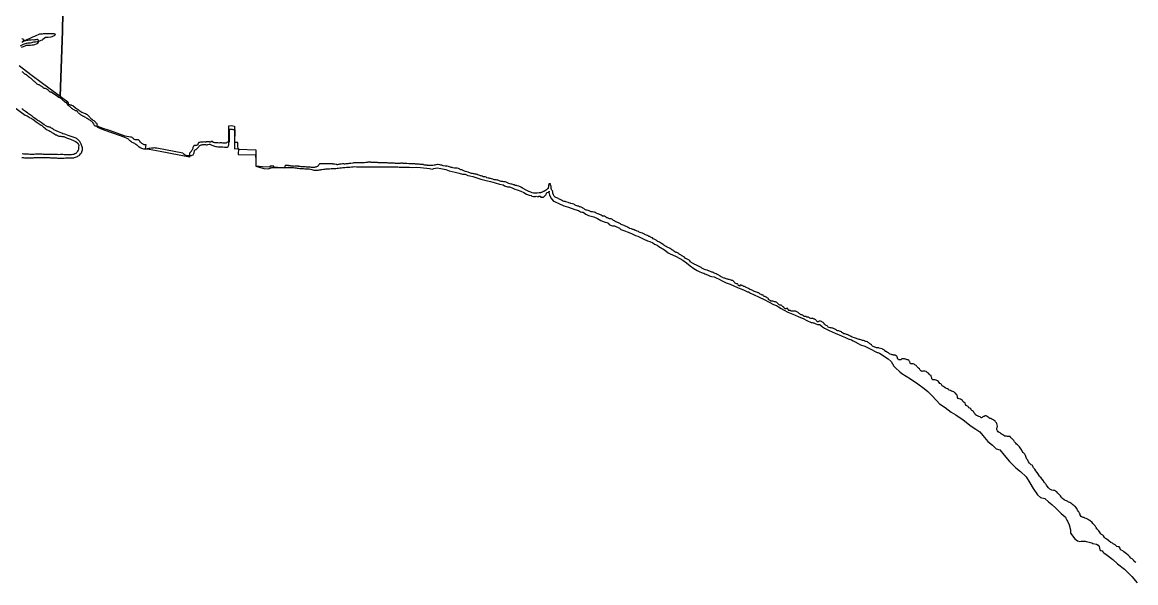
# Model space of a CAD drawing. Extents: x 0 to 800, y 146 to 730.
# Drawn here: x 288.4 to 364.2, y 226.7 to 264.9 of the extents above; entities that cross this region are included whole.
import ezdxf

# ---------------------------------------------------------------- set-up
doc = ezdxf.new("R2010")
doc.units = 0
doc.layers.get('0').update_dxf_attribs({"linetype": 'CONTINUOUS'})

msp = doc.modelspace()

# ---------------------------------------------------------------- linework, layer by layer
at = {"color": 1}
for points in [[(291.903125, 308.134375), (291.734375, 298.84375), (291.646875, 293.990625), (291.565625, 289.559375), (291.396875, 280.2625), (291.15, 266.753125), (291.109375, 264.30625), (290.94375, 259.828125), (289.753125, 260.725), (288.959375, 261.309375), (288.146875, 261.921875)], [(364.2375, 228.0625), (364.175, 228.10625), (364.10625, 228.203125), (364.059375, 228.25), (363.9875, 228.30625), (363.90625, 228.365625), (363.828125, 228.45), (363.74375, 228.53125), (363.721875, 228.571875), (363.603125, 228.646875), (363.515625, 228.725), (363.421875, 228.8), (363.35625, 228.853125), (363.2375, 228.9125), (363.178125, 228.984375), (363.175, 229.034375), (363.165625, 229.053125), (363.09375, 229.121875), (363.0375, 229.1375), (362.946875, 229.15625), (362.859375, 229.240625), (362.828125, 229.26875), (362.7375, 229.3125), (362.696875, 229.3375), (362.640625, 229.375), (362.528125, 229.434375), (362.428125, 229.528125), (362.3875, 229.565625), (362.296875, 229.628125), (362.21875, 229.678125), (362.171875, 229.70625), (362.109375, 229.7625), (362.040625, 229.89375), (361.984375, 229.934375), (361.9, 229.98125), (361.8625, 230.028125), (361.8, 230.084375), (361.753125, 230.153125), (361.715625, 230.234375), (361.63125, 230.3125), (361.56875, 230.365625), (361.559375, 230.425), (361.51875, 230.484375), (361.5, 230.528125), (361.4625, 230.565625), (361.36875, 230.653125), (361.309375, 230.728125), (361.2625, 230.79375), (361.115625, 230.91875), (361.025, 230.975), (360.953125, 231.028125), (360.859375, 231.05625), (360.771875, 231.09375), (360.728125, 231.125), (360.653125, 231.14375), (360.5875, 231.159375), (360.525, 231.203125), (360.45625, 231.2875), (360.4375, 231.35), (360.390625, 231.428125), (360.346875, 231.5125), (360.30625, 231.571875), (360.271875, 231.6375), (360.2125, 231.746875), (360.125, 231.853125), (360.06875, 231.909375), (360.00625, 231.95), (359.9375, 231.996875), (359.86875, 232.071875), (359.740625, 232.153125), (359.659375, 232.184375), (359.6, 232.21875), (359.5125, 232.259375), (359.440625, 232.296875), (359.35625, 232.328125), (359.240625, 232.41875), (359.18125, 232.484375), (359.15625, 232.53125), (359.10625, 232.6), (359.05625, 232.65625), (358.96875, 232.75), (358.934375, 232.8), (358.846875, 232.875), (358.76875, 232.928125), (358.7, 232.96875), (358.625, 232.984375), (358.51875, 233.00625), (358.4625, 233.021875), (358.36875, 233.0625), (358.35, 233.09375), (358.278125, 233.165625), (358.196875, 233.26875), (358.159375, 233.3375), (358.125, 233.3875), (358.0875, 233.421875), (358.06875, 233.45), (358.028125, 233.5), (357.9875, 233.528125), (357.9375, 233.6375), (357.85625, 233.75), (357.759375, 233.859375), (357.703125, 233.9125), (357.671875, 233.95), (357.603125, 234.065625), (357.5625, 234.14375), (357.521875, 234.2), (357.48125, 234.234375), (357.453125, 234.28125), (357.428125, 234.3125), (357.353125, 234.421875), (357.328125, 234.44375), (357.2875, 234.50625), (357.26875, 234.528125), (357.234375, 234.575), (357.215625, 234.63125), (357.196875, 234.68125), (357.165625, 234.7), (357.10625, 234.734375), (357.0875, 234.74375), (356.990625, 234.828125), (356.934375, 234.934375), (356.871875, 235.03125), (356.821875, 235.115625), (356.778125, 235.228125), (356.746875, 235.29375), (356.725, 235.36875), (356.66875, 235.446875), (356.56875, 235.56875), (356.496875, 235.6625), (356.46875, 235.728125), (356.36875, 235.88125), (356.3125, 235.95625), (356.23125, 236.053125), (356.171875, 236.090625), (356.109375, 236.1375), (356.053125, 236.2125), (356.003125, 236.259375), (355.971875, 236.303125), (355.9375, 236.371875), (355.875, 236.421875), (355.8375, 236.46875), (355.778125, 236.534375), (355.725, 236.571875), (355.68125, 236.646875), (355.65, 236.653125), (355.5375, 236.6625), (355.484375, 236.665625), (355.434375, 236.671875), (355.384375, 236.671875), (355.309375, 236.68125), (355.234375, 236.721875), (355.1875, 236.759375), (355.125, 236.790625), (355.071875, 236.834375), (355.01875, 236.871875), (354.996875, 236.9), (354.921875, 236.9375), (354.865625, 236.975), (354.8125, 237.040625), (354.790625, 237.090625), (354.778125, 237.14375), (354.778125, 237.203125), (354.8, 237.28125), (354.803125, 237.315625), (354.8125, 237.353125), (354.784375, 237.45625), (354.7625, 237.54375), (354.753125, 237.59375), (354.73125, 237.61875), (354.68125, 237.665625), (354.646875, 237.696875), (354.590625, 237.75), (354.54375, 237.78125), (354.48125, 237.815625), (354.434375, 237.8375), (354.353125, 237.875), (354.2875, 237.89375), (354.2125, 237.934375), (354.196875, 237.96875), (354.178125, 237.971875), (354.11875, 238.009375), (354.084375, 238.0375), (354.03125, 238.0625), (353.95625, 238.05625), (353.9, 238.028125), (353.859375, 238.009375), (353.803125, 237.9875), (353.778125, 237.95), (353.728125, 237.93125), (353.7, 237.921875), (353.68125, 237.940625), (353.621875, 237.9875), (353.546875, 238.01875), (353.44375, 238.0625), (353.3875, 238.08125), (353.321875, 238.1375), (353.2875, 238.196875), (353.221875, 238.2625), (353.203125, 238.3), (353.175, 238.35), (353.128125, 238.396875), (353.059375, 238.43125), (353.028125, 238.471875), (352.990625, 238.534375), (352.93125, 238.58125), (352.86875, 238.609375), (352.821875, 238.690625), (352.778125, 238.728125), (352.684375, 238.771875), (352.634375, 238.846875), (352.6125, 238.925), (352.609375, 238.95), (352.534375, 238.98125), (352.475, 239.028125), (352.453125, 239.06875), (352.41875, 239.103125), (352.36875, 239.15), (352.296875, 239.190625), (352.209375, 239.21875), (352.1375, 239.25625), (352.090625, 239.31875), (352.0875, 239.3875), (352.06875, 239.4375), (352.0625, 239.475), (351.990625, 239.546875), (351.959375, 239.603125), (351.9125, 239.64375), (351.834375, 239.696875), (351.765625, 239.728125), (351.684375, 239.75625), (351.60625, 239.79375), (351.525, 239.815625), (351.478125, 239.853125), (351.415625, 239.909375), (351.346875, 239.934375), (351.25625, 239.971875), (351.1375, 240.05625), (351.040625, 240.115625), (351.021875, 240.165625), (351.009375, 240.190625), (350.95, 240.246875), (350.8875, 240.26875), (350.79375, 240.409375), (350.715625, 240.4625), (350.6375, 240.49375), (350.56875, 240.509375), (350.490625, 240.5125), (350.41875, 240.521875), (350.35, 240.58125), (350.33125, 240.65625), (350.321875, 240.703125), (350.296875, 240.75625), (350.284375, 240.80625), (350.234375, 240.840625), (350.1625, 240.9125), (350.103125, 240.975), (350.028125, 241.0125), (349.99375, 241.04375), (349.953125, 241.08125), (349.865625, 241.10625), (349.728125, 241.10625), (349.665625, 241.0875), (349.584375, 241.128125), (349.5375, 241.175), (349.51875, 241.21875), (349.496875, 241.2625), (349.440625, 241.309375), (349.3625, 241.390625), (349.325, 241.43125), (349.3, 241.465625), (349.2625, 241.496875), (349.234375, 241.521875), (349.184375, 241.553125), (349.14375, 241.58125), (349.05625, 241.609375), (348.996875, 241.60625), (348.934375, 241.6), (348.890625, 241.609375), (348.859375, 241.659375), (348.865625, 241.6875), (348.846875, 241.721875), (348.84375, 241.74375), (348.821875, 241.778125), (348.7875, 241.825), (348.7625, 241.853125), (348.734375, 241.875), (348.69375, 241.88125), (348.65625, 241.89375), (348.61875, 241.909375), (348.559375, 241.921875), (348.521875, 241.934375), (348.471875, 241.95), (348.43125, 241.953125), (348.375, 241.959375), (348.31875, 241.95), (348.2875, 241.940625), (348.259375, 241.9125), (348.2375, 241.89375), (348.146875, 241.88125), (348.075, 241.890625), (348.040625, 241.91875), (348.01875, 241.95), (348.00625, 241.978125), (348, 242.009375), (347.9875, 242.084375), (347.94375, 242.1375), (347.9, 242.165625), (347.846875, 242.19375), (347.796875, 242.196875), (347.7375, 242.20625), (347.69375, 242.215625), (347.640625, 242.23125), (347.58125, 242.25), (347.509375, 242.259375), (347.459375, 242.28125), (347.4375, 242.309375), (347.4, 242.33125), (347.390625, 242.353125), (347.340625, 242.384375), (347.315625, 242.39375), (347.25625, 242.425), (347.21875, 242.44375), (347.190625, 242.459375), (347.140625, 242.490625), (347.13125, 242.525), (347.109375, 242.5375), (347.075, 242.565625), (347.03125, 242.590625), (346.984375, 242.6125), (346.946875, 242.63125), (346.846875, 242.665625), (346.75625, 242.678125), (346.7, 242.69375), (346.628125, 242.696875), (346.56875, 242.7125), (346.515625, 242.725), (346.459375, 242.75), (346.403125, 242.771875), (346.346875, 242.790625), (346.3, 242.81875), (346.253125, 242.859375), (346.221875, 242.90625), (346.16875, 242.94375), (346.115625, 242.978125), (346.0875, 243.00625), (346.04375, 243.053125), (346, 243.075), (345.946875, 243.10625), (345.871875, 243.13125), (345.83125, 243.14375), (345.784375, 243.1625), (345.75, 243.171875), (345.684375, 243.190625), (345.646875, 243.196875), (345.61875, 243.20625), (345.559375, 243.21875), (345.490625, 243.24375), (345.425, 243.265625), (345.378125, 243.275), (345.309375, 243.303125), (345.259375, 243.3125), (345.196875, 243.346875), (345.13125, 243.365625), (345.075, 243.384375), (344.921875, 243.425), (344.846875, 243.471875), (344.790625, 243.490625), (344.746875, 243.51875), (344.7125, 243.53125), (344.659375, 243.565625), (344.640625, 243.578125), (344.60625, 243.59375), (344.575, 243.60625), (344.528125, 243.615625), (344.48125, 243.63125), (344.409375, 243.65), (344.35, 243.6625), (344.315625, 243.6875), (344.25625, 243.725), (344.2125, 243.75625), (344.18125, 243.784375), (344.11875, 243.809375), (344.053125, 243.840625), (344.003125, 243.85), (343.96875, 243.85), (343.925, 243.8625), (343.871875, 243.890625), (343.834375, 243.915625), (343.775, 243.94375), (343.73125, 243.971875), (343.684375, 244), (343.64375, 244.021875), (343.59375, 244.0375), (343.553125, 244.046875), (343.471875, 244.059375), (343.41875, 244.065625), (343.34375, 244.084375), (343.284375, 244.103125), (343.25625, 244.14375), (343.234375, 244.171875), (343.21875, 244.196875), (343.134375, 244.221875), (343.109375, 244.246875), (343.08125, 244.26875), (343.059375, 244.2875), (343.028125, 244.30625), (343.009375, 244.325), (342.996875, 244.359375), (342.96875, 244.40625), (342.94375, 244.4375), (342.85, 244.475), (342.815625, 244.490625), (342.7625, 244.509375), (342.73125, 244.521875), (342.69375, 244.521875), (342.6625, 244.51875), (342.628125, 244.490625), (342.596875, 244.475), (342.575, 244.471875), (342.5375, 244.484375), (342.49375, 244.51875), (342.48125, 244.546875), (342.4625, 244.56875), (342.440625, 244.60625), (342.3875, 244.628125), (342.36875, 244.653125), (342.33125, 244.6625), (342.2875, 244.671875), (342.24375, 244.690625), (342.2, 244.7), (342.153125, 244.703125), (342.1, 244.709375), (342.021875, 244.721875), (341.99375, 244.75), (341.96875, 244.778125), (341.9375, 244.803125), (341.890625, 244.796875), (341.85, 244.796875), (341.825, 244.803125), (341.809375, 244.8125), (341.790625, 244.821875), (341.76875, 244.834375), (341.740625, 244.83125), (341.7, 244.83125), (341.66875, 244.840625), (341.634375, 244.84375), (341.61875, 244.859375), (341.59375, 244.8875), (341.565625, 244.909375), (341.546875, 244.934375), (341.525, 244.9375), (341.484375, 244.946875), (341.446875, 244.95625), (341.3875, 244.984375), (341.340625, 245.021875), (341.303125, 245.053125), (341.240625, 245.109375), (341.1875, 245.1375), (341.15, 245.15625), (341.090625, 245.184375), (341.040625, 245.190625), (340.99375, 245.19375), (340.946875, 245.190625), (340.8375, 245.190625), (340.796875, 245.19375), (340.7625, 245.209375), (340.740625, 245.23125), (340.715625, 245.246875), (340.69375, 245.246875), (340.66875, 245.240625), (340.621875, 245.25), (340.596875, 245.25625), (340.578125, 245.278125), (340.5625, 245.2875), (340.546875, 245.3125), (340.5375, 245.334375), (340.528125, 245.359375), (340.51875, 245.371875), (340.48125, 245.390625), (340.45, 245.4), (340.434375, 245.390625), (340.421875, 245.378125), (340.390625, 245.35625), (340.3625, 245.35625), (340.35, 245.36875), (340.328125, 245.38125), (340.303125, 245.4), (340.2875, 245.41875), (340.284375, 245.440625), (340.240625, 245.475), (340.23125, 245.4875), (340.175, 245.521875), (340.140625, 245.540625), (340.1125, 245.58125), (340.08125, 245.6), (340.046875, 245.6), (339.971875, 245.615625), (339.9375, 245.6375), (339.875, 245.7), (339.825, 245.753125), (339.778125, 245.8), (339.725, 245.825), (339.69375, 245.8375), (339.646875, 245.8375), (339.565625, 245.853125), (339.509375, 245.871875), (339.440625, 245.884375), (339.378125, 245.89375), (339.346875, 245.909375), (339.2875, 245.940625), (339.234375, 245.96875), (339.20625, 245.996875), (339.20625, 246.05), (339.203125, 246.071875), (339.109375, 246.11875), (339.071875, 246.146875), (339.059375, 246.159375), (339.015625, 246.175), (338.978125, 246.19375), (338.959375, 246.20625), (338.94375, 246.20625), (338.9125, 246.2125), (338.878125, 246.240625), (338.84375, 246.28125), (338.828125, 246.296875), (338.778125, 246.315625), (338.725, 246.325), (338.7, 246.346875), (338.653125, 246.365625), (338.615625, 246.390625), (338.571875, 246.421875), (338.53125, 246.440625), (338.503125, 246.4625), (338.45625, 246.484375), (338.396875, 246.49375), (338.334375, 246.515625), (338.2625, 246.534375), (338.2125, 246.5625), (338.196875, 246.575), (338.1375, 246.6125), (338.075, 246.6375), (338.034375, 246.65625), (337.965625, 246.684375), (337.921875, 246.703125), (337.846875, 246.74375), (337.8, 246.771875), (337.69375, 246.825), (337.65625, 246.840625), (337.584375, 246.875), (337.553125, 246.8875), (337.525, 246.89375), (337.496875, 246.90625), (337.434375, 246.921875), (337.4125, 246.94375), (337.365625, 246.9625), (337.3375, 246.971875), (337.3, 246.9875), (337.278125, 246.978125), (337.2625, 246.959375), (337.275, 246.921875), (337.246875, 246.90625), (337.209375, 246.921875), (337.16875, 246.940625), (337.14375, 246.96875), (337.128125, 247.00625), (337.134375, 247.028125), (337.109375, 247.05625), (337.0875, 247.065625), (337.065625, 247.071875), (337.025, 247.075), (336.9875, 247.084375), (336.946875, 247.1), (336.91875, 247.121875), (336.89375, 247.159375), (336.875, 247.20625), (336.8375, 247.234375), (336.784375, 247.29375), (336.728125, 247.303125), (336.709375, 247.303125), (336.659375, 247.31875), (336.596875, 247.33125), (336.528125, 247.35), (336.475, 247.36875), (336.434375, 247.384375), (336.3875, 247.384375), (336.321875, 247.40625), (336.278125, 247.425), (336.228125, 247.45), (336.18125, 247.4625), (336.13125, 247.478125), (336.096875, 247.4875), (336.034375, 247.509375), (335.975, 247.553125), (335.940625, 247.58125), (335.91875, 247.59375), (335.890625, 247.615625), (335.85625, 247.634375), (335.821875, 247.659375), (335.7875, 247.671875), (335.703125, 247.70625), (335.64375, 247.746875), (335.578125, 247.765625), (335.515625, 247.790625), (335.434375, 247.828125), (335.4, 247.85), (335.340625, 247.865625), (335.296875, 247.884375), (335.25, 247.903125), (335.1875, 247.93125), (335.15, 247.94375), (335.128125, 247.95), (335.025, 247.990625), (334.928125, 248.009375), (334.853125, 248.0375), (334.796875, 248.059375), (334.75625, 248.078125), (334.715625, 248.10625), (334.671875, 248.140625), (334.628125, 248.178125), (334.5875, 248.2), (334.484375, 248.246875), (334.434375, 248.271875), (334.34375, 248.31875), (334.3, 248.346875), (334.253125, 248.359375), (334.2, 248.378125), (334.1375, 248.40625), (334.1125, 248.434375), (334.03125, 248.471875), (333.990625, 248.503125), (333.9625, 248.528125), (333.925, 248.55), (333.896875, 248.575), (333.846875, 248.625), (333.821875, 248.653125), (333.8, 248.671875), (333.753125, 248.690625), (333.671875, 248.7375), (333.61875, 248.771875), (333.565625, 248.8), (333.53125, 248.825), (333.478125, 248.871875), (333.45, 248.9), (333.40625, 248.928125), (333.365625, 248.94375), (333.30625, 248.971875), (333.2875, 248.99375), (333.25625, 249.021875), (333.209375, 249.0375), (333.165625, 249.065625), (333.13125, 249.084375), (333.090625, 249.125), (333.053125, 249.146875), (333.00625, 249.175), (332.971875, 249.190625), (332.921875, 249.203125), (332.825, 249.25625), (332.76875, 249.284375), (332.740625, 249.30625), (332.728125, 249.33125), (332.65625, 249.371875), (332.628125, 249.390625), (332.575, 249.425), (332.509375, 249.465625), (332.421875, 249.5125), (332.303125, 249.5625), (332.23125, 249.6), (332.15625, 249.646875), (332.125, 249.671875), (332.09375, 249.690625), (332.06875, 249.703125), (332.034375, 249.740625), (331.921875, 249.80625), (331.890625, 249.834375), (331.846875, 249.86875), (331.7875, 249.903125), (331.74375, 249.921875), (331.68125, 249.95625), (331.6375, 249.984375), (331.609375, 250.00625), (331.553125, 250.04375), (331.5125, 250.071875), (331.41875, 250.10625), (331.359375, 250.134375), (331.3, 250.2), (331.221875, 250.23125), (331.190625, 250.246875), (331.1375, 250.271875), (331.115625, 250.2875), (331.0625, 250.296875), (331.0125, 250.3375), (330.965625, 250.365625), (330.896875, 250.390625), (330.83125, 250.403125), (330.78125, 250.428125), (330.75625, 250.45), (330.715625, 250.46875), (330.66875, 250.503125), (330.634375, 250.5125), (330.54375, 250.534375), (330.475, 250.5625), (330.403125, 250.596875), (330.3625, 250.625), (330.253125, 250.665625), (330.1625, 250.696875), (330.121875, 250.7125), (330.053125, 250.74375), (330.003125, 250.759375), (329.96875, 250.778125), (329.88125, 250.80625), (329.771875, 250.846875), (329.725, 250.871875), (329.65, 250.909375), (329.60625, 250.921875), (329.575, 250.95), (329.521875, 250.975), (329.478125, 251), (329.40625, 251.025), (329.371875, 251.046875), (329.31875, 251.071875), (329.246875, 251.084375), (329.171875, 251.11875), (329.121875, 251.159375), (329.075, 251.178125), (329.025, 251.20625), (328.88125, 251.26875), (328.840625, 251.290625), (328.740625, 251.3375), (328.7125, 251.365625), (328.646875, 251.39375), (328.61875, 251.4125), (328.584375, 251.440625), (328.53125, 251.471875), (328.484375, 251.4875), (328.425, 251.496875), (328.384375, 251.50625), (328.325, 251.525), (328.2375, 251.5625), (328.184375, 251.575), (328.14375, 251.603125), (328.096875, 251.628125), (328.03125, 251.66875), (327.909375, 251.6875), (327.871875, 251.70625), (327.8, 251.740625), (327.725, 251.784375), (327.69375, 251.79375), (327.60625, 251.83125), (327.58125, 251.846875), (327.475, 251.8875), (327.390625, 251.921875), (327.35, 251.940625), (327.3, 251.95), (327.228125, 251.978125), (327.134375, 251.98125), (327.075, 252), (327.028125, 252.015625), (326.98125, 252.0375), (326.928125, 252.0625), (326.84375, 252.08125), (326.796875, 252.09375), (326.75, 252.11875), (326.70625, 252.140625), (326.621875, 252.196875), (326.55625, 252.234375), (326.528125, 252.253125), (326.4875, 252.265625), (326.45625, 252.284375), (326.384375, 252.3125), (326.328125, 252.321875), (326.259375, 252.35), (326.209375, 252.359375), (326.140625, 252.384375), (326.0875, 252.403125), (326.028125, 252.434375), (325.990625, 252.471875), (325.95, 252.5), (325.846875, 252.528125), (325.753125, 252.55), (325.6875, 252.575), (325.615625, 252.584375), (325.5625, 252.60625), (325.403125, 252.659375), (325.35, 252.671875), (325.278125, 252.6875), (325.221875, 252.70625), (325.178125, 252.725), (325.109375, 252.7625), (325.021875, 252.809375), (324.98125, 252.83125), (324.9125, 252.86875), (324.853125, 252.9), (324.79375, 252.928125), (324.71875, 252.953125), (324.684375, 252.984375), (324.615625, 253.05), (324.575, 253.096875), (324.553125, 253.140625), (324.534375, 253.190625), (324.509375, 253.228125), (324.5125, 253.25625), (324.50625, 253.290625), (324.50625, 253.34375), (324.5, 253.38125), (324.484375, 253.409375), (324.453125, 253.4625), (324.434375, 253.503125), (324.4125, 253.55625), (324.4125, 253.6125), (324.40625, 253.65), (324.403125, 253.71875), (324.384375, 253.76875), (324.359375, 253.775), (324.35625, 253.8875), (324.24375, 253.88125), (324.228125, 253.778125), (324.215625, 253.765625), (324.2125, 253.709375), (324.215625, 253.675), (324.203125, 253.621875), (324.190625, 253.575), (324.153125, 253.5375), (324.1125, 253.49375), (324.0875, 253.471875), (323.9375, 253.3875), (323.9125, 253.3625), (323.865625, 253.35), (323.825, 253.334375), (323.78125, 253.321875), (323.74375, 253.303125), (323.703125, 253.2875), (323.675, 253.275), (323.609375, 253.271875), (323.5875, 253.2625), (323.45, 253.246875), (323.403125, 253.2375), (323.340625, 253.24375), (323.25, 253.246875), (323.19375, 253.246875), (323.115625, 253.271875), (323.06875, 253.29375), (323.01875, 253.315625), (322.940625, 253.334375), (322.878125, 253.359375), (322.828125, 253.38125), (322.75, 253.41875), (322.70625, 253.446875), (322.6125, 253.49375), (322.5875, 253.5125), (322.546875, 253.53125), (322.490625, 253.575), (322.45625, 253.603125), (322.409375, 253.615625), (322.3375, 253.65), (322.303125, 253.671875), (322.234375, 253.70625), (322.196875, 253.721875), (322.171875, 253.73125), (322.096875, 253.75), (322.05, 253.759375), (322.00625, 253.765625), (321.965625, 253.76875), (321.94375, 253.76875), (321.884375, 253.80625), (321.853125, 253.821875), (321.825, 253.825), (321.7875, 253.84375), (321.725, 253.853125), (321.678125, 253.86875), (321.515625, 253.909375), (321.425, 253.9625), (321.3875, 253.975), (321.3375, 253.99375), (321.26875, 254.0125), (321.18125, 254.021875), (321.1125, 254.03125), (321.00625, 254.046875), (320.934375, 254.06875), (320.890625, 254.08125), (320.834375, 254.1), (320.778125, 254.125), (320.740625, 254.1375), (320.71875, 254.14375), (320.65625, 254.146875), (320.609375, 254.153125), (320.546875, 254.1625), (320.5125, 254.165625), (320.46875, 254.175), (320.425, 254.190625), (320.328125, 254.221875), (320.2625, 254.240625), (320.221875, 254.25), (320.16875, 254.265625), (320.109375, 254.278125), (320.009375, 254.303125), (319.984375, 254.33125), (319.9, 254.353125), (319.859375, 254.36875), (319.765625, 254.371875), (319.690625, 254.396875), (319.6375, 254.41875), (319.596875, 254.43125), (319.53125, 254.459375), (319.478125, 254.478125), (319.409375, 254.496875), (319.3875, 254.5125), (319.346875, 254.525), (319.28125, 254.540625), (319.23125, 254.55), (319.146875, 254.559375), (319.1, 254.571875), (319.053125, 254.58125), (318.96875, 254.590625), (318.915625, 254.60625), (318.859375, 254.628125), (318.79375, 254.646875), (318.75, 254.671875), (318.653125, 254.69375), (318.5625, 254.728125), (318.503125, 254.75), (318.45625, 254.778125), (318.4, 254.8), (318.321875, 254.828125), (318.253125, 254.846875), (318.2125, 254.865625), (318.178125, 254.88125), (318.084375, 254.921875), (318.003125, 254.940625), (317.925, 254.95), (317.85625, 254.95625), (317.809375, 254.959375), (317.696875, 254.978125), (317.65, 254.9875), (317.58125, 255.003125), (317.540625, 255.015625), (317.475, 255.040625), (317.459375, 255.05), (317.4, 255.06875), (317.321875, 255.078125), (317.24375, 255.090625), (317.178125, 255.096875), (317.053125, 255.115625), (316.94375, 255.146875), (316.88125, 255.159375), (316.825, 255.178125), (316.7, 255.19375), (316.65, 255.19375), (316.553125, 255.175), (316.4875, 255.1625), (316.425, 255.146875), (316.3375, 255.1375), (316.26875, 255.128125), (316.196875, 255.128125), (316.134375, 255.134375), (316.05, 255.1375), (315.978125, 255.14375), (315.953125, 255.146875), (315.9, 255.15), (315.853125, 255.15625), (315.778125, 255.165625), (315.709375, 255.175), (315.69375, 255.190625), (315.615625, 255.196875), (315.55, 255.2), (315.46875, 255.20625), (315.403125, 255.221875), (315.321875, 255.225), (315.221875, 255.23125), (315.165625, 255.234375), (315.121875, 255.240625), (314.996875, 255.24375), (314.79375, 255.24375), (314.7125, 255.25), (314.559375, 255.259375), (314.4375, 255.259375), (314.36875, 255.2625), (314.325, 255.278125), (314.278125, 255.28125), (314.221875, 255.290625), (314.153125, 255.290625), (314.10625, 255.278125), (314.071875, 255.278125), (313.984375, 255.259375), (313.853125, 255.26875), (313.7875, 255.271875), (313.734375, 255.28125), (313.6875, 255.2875), (313.6125, 255.2875), (313.521875, 255.28125), (313.478125, 255.2875), (313.428125, 255.290625), (313.390625, 255.296875), (313.2875, 255.296875), (313.2375, 255.30625), (313.2125, 255.309375), (313.165625, 255.309375), (313.109375, 255.315625), (313.084375, 255.31875), (313.01875, 255.315625), (312.93125, 255.325), (312.828125, 255.325), (312.765625, 255.31875), (312.621875, 255.31875), (312.571875, 255.328125), (312.51875, 255.328125), (312.44375, 255.334375), (312.384375, 255.3375), (312.315625, 255.3375), (312.240625, 255.346875), (312.1625, 255.3375), (312.14375, 255.346875), (312.109375, 255.353125), (312.0625, 255.3625), (312.009375, 255.3625), (311.959375, 255.35625), (311.921875, 255.353125), (311.871875, 255.34375), (311.846875, 255.334375), (311.771875, 255.328125), (311.69375, 255.325), (311.646875, 255.31875), (311.596875, 255.315625), (311.528125, 255.315625), (311.45625, 255.31875), (311.284375, 255.31875), (311.23125, 255.315625), (311.165625, 255.31875), (311.0125, 255.31875), (310.94375, 255.309375), (310.89375, 255.296875), (310.74375, 255.271875), (310.675, 255.26875), (310.60625, 255.2625), (310.553125, 255.25), (310.471875, 255.24375), (310.40625, 255.240625), (310.35, 255.225), (310.3125, 255.234375), (310.28125, 255.25), (310.24375, 255.24375), (310.175, 255.240625), (310.0875, 255.23125), (310.040625, 255.225), (309.984375, 255.215625), (309.934375, 255.196875), (309.884375, 255.19375), (309.840625, 255.184375), (309.821875, 255.184375), (309.790625, 255.190625), (309.746875, 255.203125), (309.671875, 255.215625), (309.60625, 255.221875), (309.53125, 255.234375), (309.496875, 255.24375), (309.4375, 255.253125), (309.35625, 255.25), (309.26875, 255.253125), (309.1375, 255.253125), (309.078125, 255.25), (309, 255.24375), (308.9, 255.24375), (308.85, 255.25), (308.8125, 255.24375), (308.76875, 255.24375), (308.728125, 255.25), (308.675, 255.253125), (308.65625, 255.253125), (308.6125, 255.25), (308.590625, 255.209375), (308.575, 255.175), (308.559375, 255.15), (308.528125, 255.115625), (308.490625, 255.08125), (308.471875, 255.059375), (308.41875, 255.05), (308.3625, 255.025), (308.325, 255.0125), (308.2875, 255.00625), (308.21875, 255.003125), (308.16875, 255.003125), (308.10625, 254.996875), (308.06875, 255.003125), (308.009375, 255.0125), (307.953125, 255.021875), (307.86875, 255.025), (307.803125, 255.021875), (307.78125, 255.025), (307.721875, 255.03125), (307.6875, 255.025), (307.640625, 255.03125), (307.615625, 255.040625), (307.58125, 255.04375), (307.50625, 255.040625), (307.421875, 255.04375), (307.371875, 255.05), (307.303125, 255.059375), (307.246875, 255.0625), (307.209375, 255.06875), (307.184375, 255.078125), (307.121875, 255.0875), (306.978125, 255.0875), (306.95, 255.08125), (306.93125, 255.08125), (306.884375, 255.071875), (306.8375, 255.078125), (306.78125, 255.08125), (306.73125, 255.08125), (306.696875, 255.0875), (306.64375, 255.1), (306.6125, 255.115625), (306.56875, 255.11875), (306.53125, 255.11875), (306.5, 255.125), (306.440625, 255.128125), (306.371875, 255.128125), (306.34375, 255.134375), (306.30625, 255.140625), (306.29375, 255.14375), (306.275, 255.128125), (306.275, 255.109375), (306.265625, 255.08125), (306.225, 254.946875), (305.540625, 255.0125), (305.5125, 255.025), (305.5, 255.053125), (305.509375, 255.0875), (305.25, 255.090625), (305.2, 255.025), (304.721875, 255.034375), (304.303125, 255.0875), (304.3125, 256.178125), (303.10625, 256.225), (303.046875, 256.403125), (303.05, 256.696875), (302.853125, 256.696875), (302.875, 257.546875), (302.85, 257.55625), (302.815625, 257.56875), (302.79375, 257.56875), (302.759375, 257.565625), (302.728125, 257.575), (302.684375, 257.584375), (302.6125, 257.578125), (302.571875, 257.584375), (302.49375, 257.584375), (302.484375, 257.578125), (302.46875, 257.56875), (302.453125, 256.734375), (302.40625, 256.734375), (302.346875, 256.725), (302.309375, 256.7125), (302.28125, 256.675), (302.240625, 256.659375), (302.20625, 256.65625), (302.184375, 256.65), (302.121875, 256.65625), (302.075, 256.65625), (302.0375, 256.659375), (301.95625, 256.675), (301.884375, 256.66875), (301.83125, 256.66875), (301.75, 256.6625), (301.684375, 256.66875), (301.646875, 256.66875), (301.58125, 256.675), (301.540625, 256.678125), (301.48125, 256.68125), (301.440625, 256.696875), (301.39375, 256.70625), (301.359375, 256.728125), (301.353125, 256.746875), (301.321875, 256.7625), (301.215625, 256.7625), (301.2125, 256.734375), (301.128125, 256.734375), (301.128125, 256.753125), (300.90625, 256.74375), (300.90625, 256.725), (300.809375, 256.71875), (300.809375, 256.74375), (300.7125, 256.725), (300.665625, 256.725), (300.634375, 256.71875), (300.559375, 256.725), (300.5, 256.715625), (300.45, 256.7125), (300.403125, 256.696875), (300.378125, 256.678125), (300.3625, 256.665625), (300.3375, 256.621875), (300.33125, 256.584375), (300.31875, 256.534375), (300.23125, 256.490625), (300.178125, 256.5), (300.140625, 256.496875), (300.096875, 256.496875), (300.078125, 256.4875), (300.05, 256.46875), (300.034375, 256.45), (300, 256.375), (299.990625, 256.35625), (299.984375, 256.31875), (299.978125, 256.290625), (299.9625, 256.253125), (299.940625, 256.203125), (299.921875, 256.165625), (299.884375, 256.1125), (299.865625, 256.084375), (299.83125, 256.04375), (299.8, 256.028125), (299.78125, 256.00625), (299.765625, 255.978125), (299.76875, 255.7125), (297.753125, 256.08125), (296.7625, 256.271875), (296.815625, 256.54375), (296.725, 256.546875), (296.68125, 256.553125), (296.625, 256.565625), (296.596875, 256.58125), (296.5625, 256.6), (296.521875, 256.63125), (296.49375, 256.65), (296.434375, 256.69375), (296.409375, 256.725), (296.384375, 256.78125), (296.36875, 256.803125), (296.31875, 256.85), (296.28125, 256.875), (296.175, 256.8875), (296.11875, 256.8875), (296.05625, 256.878125), (296.0125, 256.896875), (295.965625, 256.93125), (295.94375, 256.971875), (295.909375, 257), (295.853125, 257.034375), (295.809375, 257.0625), (295.790625, 257.075), (295.734375, 257.075), (295.378125, 257.125), (294.3125, 257.5125), (293.88125, 257.6625), (293.54375, 257.784375), (293.4625, 257.8375), (293.4875, 257.8875), (293.475, 257.925), (293.471875, 257.95625), (293.4625, 257.971875), (293.409375, 258.009375), (293.371875, 258.05), (293.353125, 258.09375), (293.303125, 258.134375), (293.259375, 258.178125), (293.20625, 258.209375), (293.140625, 258.25), (293.075, 258.284375), (293.03125, 258.33125), (292.99375, 258.3875), (292.971875, 258.41875), (292.95, 258.45625), (292.871875, 258.521875), (292.809375, 258.578125), (292.753125, 258.609375), (292.684375, 258.646875), (292.615625, 258.675), (292.55625, 258.7), (292.5, 258.71875), (292.41875, 258.75625), (292.353125, 258.7875), (292.290625, 258.84375), (292.23125, 258.9), (292.1875, 258.934375), (292.115625, 258.975), (292.0625, 259.003125), (291.9875, 259.05), (291.8125, 259.19375), (291.75, 259.221875), (291.709375, 259.246875), (291.659375, 259.25625), (291.609375, 259.26875), (291.55, 259.303125), (291.5125, 259.346875), (291.5125, 259.4125), (291.46875, 259.45), (291.028125, 259.765625), (290.94375, 259.828125), (291.109375, 264.30625), (291.15, 266.753125)], [(288.303125, 263.196875), (288.3875, 263.228125), (288.45, 263.25625), (288.5, 263.265625), (288.553125, 263.284375), (288.6625, 263.33125), (288.68125, 263.33125), (288.775, 263.34375), (288.9375, 263.34375), (289.040625, 263.353125), (289.140625, 263.371875), (289.23125, 263.3875), (289.34375, 263.434375), (289.425, 263.475), (289.48125, 263.5375), (289.4625, 263.58125), (289.471875, 263.628125), (289.471875, 263.6625), (289.44375, 263.703125), (289.41875, 263.71875), (289.3625, 263.71875), (289.296875, 263.7), (289.215625, 263.703125), (289.1625, 263.684375), (289.053125, 263.69375), (288.978125, 263.68125), (288.85, 263.671875), (288.753125, 263.653125), (288.64375, 263.646875), (288.53125, 263.653125), (288.45625, 263.65625), (288.44375, 263.68125), (288.446875, 263.7125), (288.41875, 263.75), (288.334375, 263.76875)], [(287.353125, 259.45), (288.571875, 258.565625), (288.69375, 258.5125), (288.7625, 258.475), (288.828125, 258.428125), (288.890625, 258.390625), (288.9625, 258.3625), (289.021875, 258.315625), (289.0875, 258.29375), (289.165625, 258.23125), (289.2125, 258.1875), (289.303125, 258.1125), (289.390625, 258.05625), (289.45, 258.009375), (289.525, 257.971875), (289.584375, 257.9375), (289.65, 257.890625), (289.709375, 257.85), (289.778125, 257.784375), (289.81875, 257.746875), (289.859375, 257.71875), (289.921875, 257.6875), (289.9375, 257.653125), (289.984375, 257.6125), (290.059375, 257.55625), (290.171875, 257.51875), (290.240625, 257.484375), (290.325, 257.425), (290.38125, 257.39375), (290.453125, 257.365625), (290.521875, 257.3125), (290.578125, 257.265625), (290.65, 257.234375), (290.703125, 257.215625), (290.7625, 257.178125), (290.821875, 257.153125), (290.865625, 257.134375), (290.928125, 257.13125), (291, 257.125), (291.059375, 257.121875), (291.115625, 257.10625), (291.134375, 257.115625), (291.190625, 257.1), (291.340625, 257.0375), (291.378125, 257.025), (291.58125, 256.9625), (291.6625, 256.925), (291.740625, 256.89375), (291.815625, 256.859375), (291.9125, 256.809375), (291.99375, 256.765625), (292.103125, 256.7), (292.140625, 256.646875), (292.190625, 256.5625), (292.215625, 256.50625), (292.20625, 256.4125), (292.20625, 256.30625), (292.1875, 256.234375), (292.175, 256.16875), (292.140625, 256.103125), (292.09375, 256.028125), (292.065625, 255.9875), (292.025, 255.95625), (291.9875, 255.940625), (291.94375, 255.91875), (291.871875, 255.89375), (291.821875, 255.88125), (291.73125, 255.871875), (291.503125, 255.871875), (291.428125, 255.865625), (291.36875, 255.865625), (291.3125, 255.85625), (291.228125, 255.853125), (291.121875, 255.88125), (291.046875, 255.875), (290.946875, 255.875), (290.85, 255.865625), (290.765625, 255.875), (290.69375, 255.88125), (290.634375, 255.88125), (290.5625, 255.875), (290.5, 255.884375), (290.446875, 255.890625), (290.375, 255.88125), (290.246875, 255.88125), (290.203125, 255.875), (290.003125, 255.884375), (289.9125, 255.89375), (289.865625, 255.890625), (289.8, 255.9), (289.759375, 255.89375), (289.7, 255.9), (289.621875, 255.9), (289.559375, 255.903125), (289.50625, 255.9), (289.4125, 255.909375), (289.290625, 255.909375), (289.259375, 255.9), (289.16875, 255.89375), (289.11875, 255.890625), (289.034375, 255.890625), (288.95625, 255.89375), (288.884375, 255.890625), (288.79375, 255.9), (288.70625, 255.9), (288.646875, 255.903125), (288.553125, 255.903125), (288.45625, 255.9125), (288.353125, 255.921875)]]:
    msp.add_lwpolyline(points, dxfattribs=at)
at = {"color": 3}
for points in [[(288.334375, 263.540625), (288.446875, 263.60625), (288.509375, 263.634375), (288.578125, 263.665625), (288.68125, 263.715625), (288.853125, 263.78125), (288.940625, 263.83125), (289.084375, 263.90625), (289.15, 263.934375), (289.228125, 263.9625), (289.31875, 264), (289.50625, 264.078125), (289.571875, 264.1), (289.653125, 264.115625), (289.746875, 264.11875), (289.821875, 264.125), (289.915625, 264.128125), (290, 264.128125), (290.084375, 264.134375), (290.18125, 264.140625), (290.25625, 264.1375), (290.35625, 264.13125), (290.4375, 264.13125), (290.51875, 264.125), (290.58125, 264.103125), (290.603125, 264.046875), (290.53125, 263.98125), (290.471875, 263.940625), (290.384375, 263.90625), (290.315625, 263.884375), (290.1375, 263.86875), (290.034375, 263.8625), (289.953125, 263.85), (289.8625, 263.803125), (289.778125, 263.734375), (289.71875, 263.6875), (289.625, 263.646875), (289.54375, 263.6125), (289.45, 263.58125), (289.38125, 263.5625), (289.278125, 263.55), (289.190625, 263.540625), (289.121875, 263.53125), (289.003125, 263.50625), (288.909375, 263.484375), (288.834375, 263.48125), (288.7375, 263.471875), (288.625, 263.45625), (288.571875, 263.434375), (288.496875, 263.409375), (288.434375, 263.390625), (288.3875, 263.371875), (288.228125, 263.26875)], [(288.328125, 261.54375), (288.371875, 261.509375), (288.421875, 261.471875), (288.51875, 261.39375), (288.55625, 261.3625), (288.5625, 261.3625), (288.603125, 261.35625), (288.640625, 261.33125), (288.678125, 261.303125), (288.71875, 261.265625), (288.75625, 261.23125), (288.8, 261.203125), (288.85, 261.165625), (288.903125, 261.11875), (288.95, 261.078125), (288.996875, 261.040625), (289.046875, 261), (289.0875, 260.959375), (289.140625, 260.915625), (289.18125, 260.875), (289.221875, 260.8375), (289.296875, 260.7625), (289.334375, 260.728125), (289.36875, 260.7), (289.403125, 260.675), (289.453125, 260.659375), (289.4875, 260.65), (289.534375, 260.6375), (289.596875, 260.59375), (289.665625, 260.546875), (289.709375, 260.51875), (289.740625, 260.490625), (289.76875, 260.45625), (289.80625, 260.43125), (289.840625, 260.415625), (289.88125, 260.4), (289.91875, 260.396875), (289.971875, 260.38125), (290.021875, 260.3625), (290.071875, 260.3375), (290.121875, 260.296875), (290.159375, 260.25), (290.18125, 260.21875), (290.2, 260.190625), (290.225, 260.16875), (290.246875, 260.15625), (290.29375, 260.153125), (290.34375, 260.159375), (290.775, 259.853125), (290.8625, 259.79375), (290.94375, 259.75), (290.984375, 259.721875), (291.034375, 259.68125), (291.084375, 259.634375), (291.128125, 259.59375), (291.2, 259.534375), (291.253125, 259.49375), (291.315625, 259.45625), (291.353125, 259.41875), (291.39375, 259.365625), (291.425, 259.31875), (291.453125, 259.275), (291.4875, 259.2375), (291.5375, 259.2), (291.575, 259.16875), (291.628125, 259.128125), (291.671875, 259.09375), (291.715625, 259.053125), (291.7625, 259.015625), (291.815625, 258.98125), (291.934375, 258.93125), (291.9875, 258.89375), (292.03125, 258.878125), (292.075, 258.85625), (292.125, 258.803125), (292.153125, 258.76875), (292.18125, 258.73125), (292.225, 258.7), (292.271875, 258.6625), (292.321875, 258.63125), (292.3625, 258.596875), (292.40625, 258.5625), (292.44375, 258.540625), (292.48125, 258.515625), (292.509375, 258.503125), (292.553125, 258.4875), (292.615625, 258.453125), (292.675, 258.421875), (292.71875, 258.39375), (292.7875, 258.35), (292.853125, 258.3125), (292.9125, 258.278125), (292.953125, 258.25), (292.9875, 258.221875), (293.04375, 258.184375), (293.078125, 258.15625), (293.125, 258.11875), (293.159375, 258.075), (293.209375, 257.975), (293.240625, 257.91875), (293.25625, 257.89375), (293.28125, 257.865625), (293.309375, 257.840625), (293.34375, 257.83125), (293.396875, 257.834375), (293.43125, 257.846875), (293.45, 257.790625), (293.490625, 257.740625), (293.640625, 257.66875), (293.928125, 257.571875), (294.5125, 257.371875), (294.90625, 257.228125), (295.03125, 257.18125), (295.10625, 257.146875), (295.15625, 257.125), (295.215625, 257.103125), (295.278125, 257.084375), (295.321875, 257.071875), (295.45625, 257.015625), (295.5, 257), (295.540625, 256.971875), (295.575, 256.94375), (295.621875, 256.9), (295.65625, 256.871875), (295.690625, 256.840625), (295.71875, 256.81875), (295.740625, 256.8), (295.76875, 256.784375), (295.796875, 256.7625), (295.840625, 256.73125), (295.903125, 256.70625), (295.95, 256.68125), (296.00625, 256.653125), (296.05625, 256.61875), (296.1125, 256.58125), (296.165625, 256.54375), (296.21875, 256.503125), (296.271875, 256.459375), (296.3125, 256.43125), (296.396875, 256.371875), (296.453125, 256.334375), (296.5, 256.30625), (296.55625, 256.2875), (296.628125, 256.271875), (296.68125, 256.265625), (296.740625, 256.265625), (296.821875, 256.271875), (296.865625, 256.275), (296.90625, 256.284375), (296.959375, 256.29375), (297.0125, 256.309375), (297.06875, 256.321875), (297.165625, 256.334375), (297.225, 256.3375), (297.296875, 256.346875), (297.365625, 256.35), (297.43125, 256.346875), (297.528125, 256.346875), (299.30625, 256.003125), (299.33125, 255.959375), (299.390625, 255.9), (299.459375, 255.8625), (299.515625, 255.84375), (299.596875, 255.821875), (299.68125, 255.809375), (299.75625, 255.80625), (299.834375, 255.8125), (299.89375, 255.81875), (299.946875, 255.8375), (300, 255.871875), (300.0375, 255.915625), (300.05625, 255.953125), (300.06875, 255.990625), (300.075, 256.028125), (300.08125, 256.06875), (300.090625, 256.115625), (300.10625, 256.159375), (300.1375, 256.190625), (300.18125, 256.215625), (300.221875, 256.234375), (300.265625, 256.259375), (300.334375, 256.3375), (300.375, 256.375), (300.40625, 256.41875), (300.4375, 256.465625), (300.465625, 256.5), (300.50625, 256.525), (300.55625, 256.54375), (300.625, 256.553125), (300.678125, 256.559375), (300.85, 256.559375), (300.921875, 256.546875), (300.9625, 256.546875), (301.003125, 256.565625), (301.090625, 256.584375), (301.14375, 256.58125), (301.190625, 256.56875), (301.23125, 256.55), (301.284375, 256.525), (301.359375, 256.49375), (301.4125, 256.465625), (301.471875, 256.440625), (301.54375, 256.425), (301.603125, 256.41875), (301.68125, 256.415625), (301.74375, 256.4125), (301.815625, 256.40625), (301.8875, 256.403125), (301.95625, 256.4), (302.0375, 256.4), (302.134375, 256.39375), (302.18125, 256.39375), (302.25, 256.3875), (302.334375, 256.39375), (302.40625, 256.434375), (302.428125, 256.471875), (302.434375, 256.5375), (302.4375, 256.7375), (302.45, 257.253125), (302.43125, 257.834375), (302.590625, 257.85625), (302.834375, 257.825), (302.815625, 256.290625), (302.821875, 256.278125), (303.090625, 256.29375), (303.0875, 255.89375), (304.265625, 255.86875), (304.265625, 255.775), (304.275, 255.540625), (304.284375, 255.371875), (304.290625, 255.078125), (304.834375, 254.93125), (305.13125, 254.915625), (305.190625, 254.934375), (305.253125, 254.95625), (305.33125, 254.978125), (305.38125, 254.99375), (305.4625, 255), (305.640625, 254.99375), (305.721875, 255), (305.821875, 254.99375), (305.909375, 254.9875), (305.984375, 254.99375), (306.01875, 254.99375), (306.103125, 254.9875), (306.19375, 254.9875), (306.296875, 254.99375), (306.384375, 255.00625), (306.584375, 255.00625), (306.675, 255.003125), (306.76875, 254.99375), (306.853125, 254.990625), (306.940625, 254.984375), (307.025, 254.975), (307.090625, 254.9625), (307.178125, 254.95), (307.271875, 254.9375), (307.359375, 254.928125), (307.45, 254.91875), (307.534375, 254.91875), (307.61875, 254.9125), (307.725, 254.903125), (307.821875, 254.90625), (307.91875, 254.896875), (308.00625, 254.884375), (308.0875, 254.859375), (308.165625, 254.8375), (308.2375, 254.825), (308.33125, 254.8125), (308.43125, 254.809375), (308.521875, 254.81875), (308.60625, 254.828125), (308.675, 254.846875), (308.7375, 254.865625), (308.784375, 254.871875), (308.88125, 254.884375), (308.975, 254.89375), (309.05, 254.903125), (309.146875, 254.915625), (309.30625, 254.915625), (309.415625, 254.921875), (309.521875, 254.93125), (309.63125, 254.9375), (309.721875, 254.9375), (309.821875, 254.946875), (309.9125, 254.953125), (310.0125, 254.96875), (310.10625, 254.98125), (310.209375, 254.990625), (310.334375, 255), (310.453125, 255.009375), (310.553125, 255.0125), (310.678125, 255.021875), (310.796875, 255.040625), (310.921875, 255.05), (311.028125, 255.05625), (311.140625, 255.04375), (311.253125, 255.04375), (311.353125, 255.046875), (311.4625, 255.05), (311.55625, 255.05), (311.640625, 255.040625), (311.7375, 255.04375), (311.825, 255.046875), (311.890625, 255.046875), (311.965625, 255.05), (312.046875, 255.053125), (312.221875, 255.053125), (312.3, 255.046875), (312.40625, 255.04375), (312.521875, 255.04375), (312.646875, 255.0375), (312.75625, 255.040625), (312.971875, 255.04375), (313.090625, 255.0375), (313.184375, 255.040625), (313.3375, 255.040625), (313.409375, 255.0375), (313.50625, 255.040625), (313.603125, 255.0375), (313.6875, 255.0375), (313.86875, 255.03125), (313.959375, 255.03125), (314.040625, 255.028125), (314.1, 255.028125), (314.753125, 255.01875), (314.95, 255.003125), (315.19375, 255.025), (315.490625, 255), (315.70625, 254.971875), (315.921875, 254.9625), (316.121875, 254.925), (316.29375, 254.8875), (316.415625, 254.91875), (316.64375, 254.965625), (316.884375, 254.91875), (317.215625, 254.853125), (317.446875, 254.771875), (317.85625, 254.671875), (318.13125, 254.61875), (318.36875, 254.553125), (318.5375, 254.54375), (318.734375, 254.459375), (318.8625, 254.43125), (319.059375, 254.38125), (319.396875, 254.275), (319.603125, 254.20625), (319.975, 254.115625), (320.275, 254.03125), (320.59375, 253.940625), (320.89375, 253.86875), (321.121875, 253.809375), (321.21875, 253.75), (321.290625, 253.71875), (321.428125, 253.68125), (321.559375, 253.68125), (321.746875, 253.615625), (321.921875, 253.515625), (322.084375, 253.48125), (322.325, 253.39375), (322.54375, 253.290625), (322.721875, 253.178125), (322.903125, 253.109375), (323.040625, 253.084375), (323.084375, 253.040625), (323.20625, 253.025), (323.325, 253.025), (323.390625, 253.053125), (323.50625, 253), (323.546875, 253.01875), (323.571875, 253.04375), (323.6625, 253.0375), (323.7, 252.96875), (323.875, 252.965625), (323.934375, 253.025), (324.034375, 253.140625), (324.0875, 253.225), (324.11875, 253.296875), (324.24375, 253.309375), (324.2625, 253.38125), (324.275, 253.353125), (324.25, 253.284375), (324.296875, 253.121875), (324.43125, 252.865625), (324.55625, 252.7125), (324.63125, 252.68125), (324.921875, 252.553125), (325.26875, 252.384375), (325.584375, 252.2875), (326.025, 252.134375), (326.259375, 252.065625), (326.403125, 251.98125), (326.490625, 251.946875), (326.58125, 251.94375), (326.76875, 251.80625), (326.95, 251.728125), (327.11875, 251.66875), (327.30625, 251.63125), (327.55, 251.528125), (327.778125, 251.38125), (327.89375, 251.34375), (328.090625, 251.275), (328.196875, 251.25), (328.278125, 251.19375), (328.35625, 251.109375), (328.440625, 251.075), (328.571875, 251.01875), (328.715625, 251.009375), (329.05625, 250.859375), (329.159375, 250.771875), (329.275, 250.725), (329.3625, 250.69375), (329.4625, 250.65), (329.5875, 250.60625), (329.884375, 250.490625), (330.146875, 250.359375), (330.296875, 250.315625), (330.721875, 250.103125), (330.971875, 250.003125), (331.13125, 249.94375), (331.334375, 249.853125), (331.44375, 249.76875), (331.515625, 249.740625), (331.625, 249.696875), (331.74375, 249.61875), (332.13125, 249.390625), (332.38125, 249.184375), (332.521875, 249.10625), (332.678125, 249.040625), (332.915625, 248.921875), (333.178125, 248.78125), (333.371875, 248.68125), (333.621875, 248.503125), (333.878125, 248.3), (334.134375, 248.115625), (334.359375, 247.975), (334.484375, 247.9125), (334.7, 247.815625), (334.79375, 247.79375), (334.88125, 247.75), (335.05, 247.675), (335.228125, 247.596875), (335.34375, 247.56875), (335.51875, 247.534375), (335.65625, 247.48125), (335.846875, 247.38125), (336.0125, 247.290625), (336.1875, 247.190625), (336.3375, 247.1375), (336.590625, 247.05), (336.846875, 246.93125), (337.096875, 246.81875), (337.334375, 246.73125), (337.503125, 246.665625), (337.78125, 246.521875), (337.853125, 246.5125), (337.990625, 246.43125), (338.2, 246.328125), (338.565625, 246.15625), (338.9125, 246), (339.25, 245.8125), (339.553125, 245.665625), (339.753125, 245.58125), (339.903125, 245.4875), (340.08125, 245.375), (340.275, 245.265625), (340.5375, 245.134375), (340.98125, 244.946875), (341.278125, 244.80625), (341.5625, 244.690625), (341.815625, 244.56875), (342.11875, 244.434375), (342.190625, 244.4375), (342.253125, 244.403125), (342.309375, 244.4), (342.434375, 244.3375), (342.553125, 244.296875), (342.703125, 244.284375), (342.884375, 244.134375), (343.028125, 244.04375), (343.3375, 243.890625), (343.540625, 243.790625), (343.75625, 243.7125), (343.909375, 243.6375), (344.03125, 243.578125), (344.2375, 243.5), (344.45, 243.4), (344.6375, 243.3125), (344.85625, 243.24375), (344.984375, 243.171875), (345.11875, 243.1125), (345.315625, 243.003125), (345.475, 242.909375), (345.778125, 242.809375), (346.0875, 242.665625), (346.625, 242.390625), (346.65625, 242.38125), (346.775, 242.3375), (346.878125, 242.278125), (347.184375, 242.06875), (347.371875, 241.95625), (347.578125, 241.76875), (347.746875, 241.4625), (347.859375, 241.34375), (348.1625, 241.071875), (348.303125, 240.953125), (348.896875, 240.584375), (349.378125, 240.25), (349.809375, 239.9375), (350.05625, 239.71875), (350.315625, 239.46875), (350.675, 239.09375), (350.853125, 238.878125), (351.253125, 238.625), (351.659375, 238.315625), (351.965625, 238.134375), (352.484375, 237.784375), (353.009375, 237.35625), (353.34375, 237.15), (353.6, 236.965625), (353.803125, 236.71875), (354.159375, 236.31875), (354.4625, 236.071875), (354.721875, 235.825), (354.9625, 235.7375), (355.259375, 235.390625), (355.625, 234.953125), (356.06875, 234.515625), (356.3875, 234.259375), (356.75625, 233.915625), (357.01875, 233.49375), (357.25, 233.115625), (357.540625, 232.6875), (357.7375, 232.503125), (358.0375, 232.41875), (358.28125, 232.196875), (358.521875, 232.015625), (358.790625, 231.7625), (359.1625, 231.4), (359.41875, 231.16875), (359.44375, 231.15), (359.478125, 231.090625), (359.54375, 230.9625), (359.58125, 230.871875), (359.7, 230.621875), (359.78125, 230.28125), (359.790625, 230.065625), (359.953125, 229.853125), (360.059375, 229.703125), (360.253125, 229.546875), (360.43125, 229.50625), (360.509375, 229.5125), (360.64375, 229.521875), (360.784375, 229.509375), (360.865625, 229.496875), (360.9625, 229.478125), (361.065625, 229.45625), (361.153125, 229.43125), (361.24375, 229.4), (361.303125, 229.365625), (361.5625, 229.309375), (361.66875, 229.240625), (361.75, 229.146875), (361.76875, 229.040625), (361.778125, 228.93125), (361.84375, 228.878125), (361.953125, 228.859375), (361.9875, 228.79375), (362.05, 228.715625), (362.28125, 228.559375), (362.66875, 228.265625), (363, 227.98125), (363.471875, 227.615625), (363.9625, 227.10625), (364.328125, 226.684375)], [(288.3375, 255.68125), (288.440625, 255.66875), (288.525, 255.659375), (288.625, 255.653125), (288.734375, 255.653125), (288.846875, 255.65), (288.946875, 255.65), (289.034375, 255.653125), (289.125, 255.6625), (289.209375, 255.671875), (289.2875, 255.678125), (289.409375, 255.6875), (289.496875, 255.6875), (289.596875, 255.684375), (289.66875, 255.68125), (289.765625, 255.675), (289.975, 255.675), (290.06875, 255.678125), (290.140625, 255.678125), (290.228125, 255.675), (290.29375, 255.6625), (290.36875, 255.65625), (290.4625, 255.6625), (290.5, 255.665625), (290.5625, 255.6625), (290.63125, 255.65625), (290.7, 255.646875), (290.775, 255.6375), (290.834375, 255.63125), (290.91875, 255.628125), (291.065625, 255.628125), (291.15, 255.634375), (291.221875, 255.640625), (291.30625, 255.646875), (291.39375, 255.646875), (291.49375, 255.65), (291.559375, 255.646875), (291.625, 255.646875), (291.78125, 255.653125), (291.86875, 255.665625), (291.928125, 255.678125), (291.996875, 255.7), (292.06875, 255.734375), (292.11875, 255.75625), (292.171875, 255.78125), (292.234375, 255.815625), (292.2875, 255.8625), (292.3375, 255.91875), (292.365625, 255.953125), (292.396875, 256.003125), (292.421875, 256.05625), (292.45, 256.13125), (292.465625, 256.190625), (292.46875, 256.2625), (292.465625, 256.328125), (292.45, 256.409375), (292.428125, 256.478125), (292.409375, 256.525), (292.38125, 256.59375), (292.315625, 256.725), (292.278125, 256.775), (292.240625, 256.821875), (292.203125, 256.8625), (292.16875, 256.890625), (292.11875, 256.928125), (292.08125, 256.959375), (292.034375, 256.9875), (291.971875, 257.01875), (291.89375, 257.04375), (291.828125, 257.059375), (291.4875, 257.184375), (291.2625, 257.259375), (291.1375, 257.296875), (291.053125, 257.340625), (290.953125, 257.38125), (290.84375, 257.41875), (290.684375, 257.490625), (290.640625, 257.5125), (290.5875, 257.534375), (290.525, 257.56875), (290.465625, 257.603125), (290.39375, 257.653125), (290.35625, 257.68125), (290.3125, 257.7125), (290.2625, 257.7375), (290.209375, 257.75625), (290.1625, 257.771875), (290.10625, 257.775), (290.0625, 257.784375), (290.015625, 257.8125), (289.8625, 257.915625), (289.684375, 258.034375), (289.628125, 258.078125), (289.575, 258.109375), (289.51875, 258.15), (289.475, 258.18125), (289.434375, 258.20625), (289.403125, 258.225), (289.359375, 258.25), (289.234375, 258.3375), (289.190625, 258.36875), (289.13125, 258.40625), (289.078125, 258.45), (289.03125, 258.490625), (288.98125, 258.53125), (288.90625, 258.58125), (288.846875, 258.628125), (288.79375, 258.665625), (288.746875, 258.696875), (288.584375, 258.815625), (288.521875, 258.8625), (288.459375, 258.9125), (288.403125, 258.95625), (288.34375, 258.996875)]]:
    msp.add_lwpolyline(points, dxfattribs=at)

doc.saveas('drawing.dxf')
